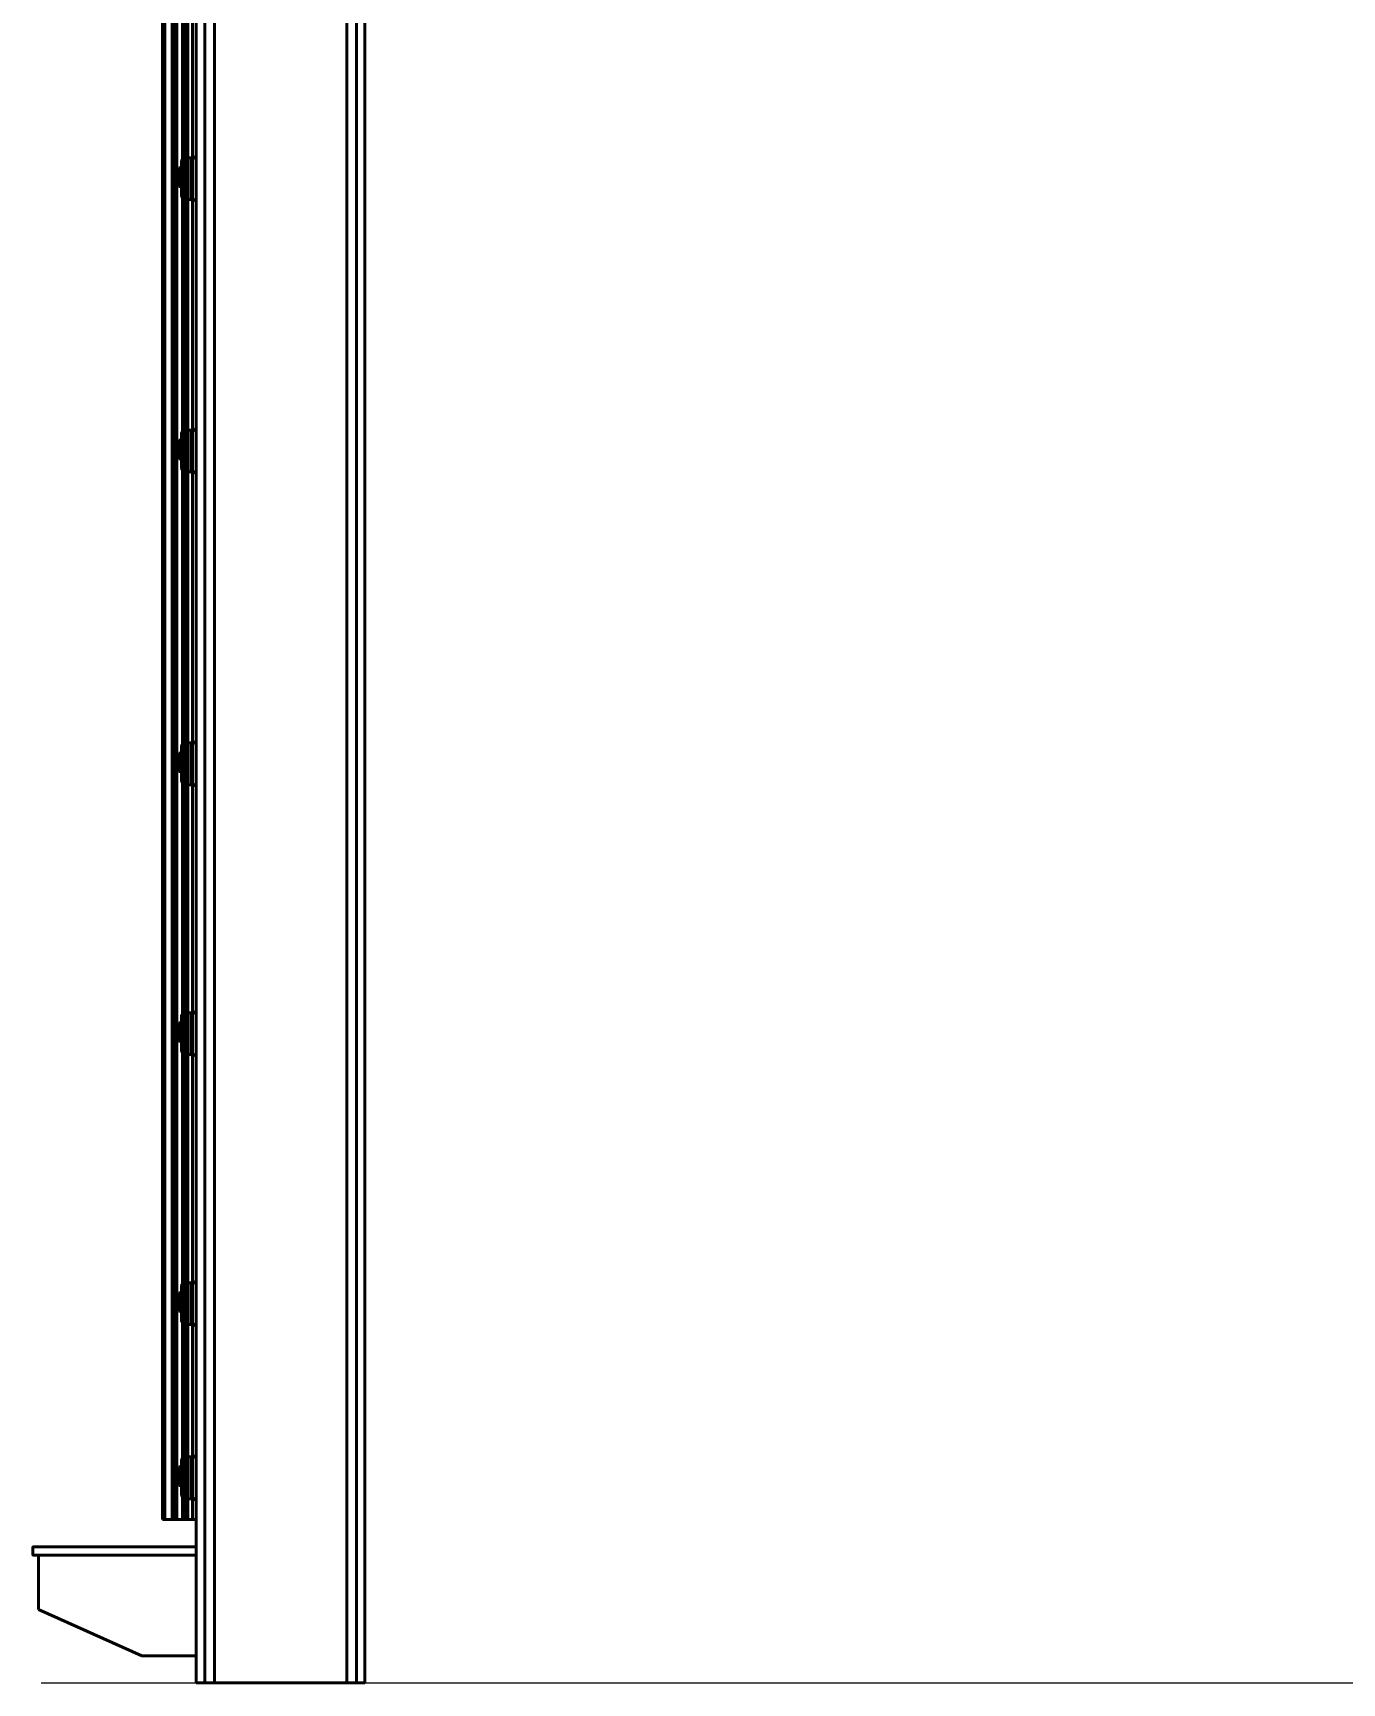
# Model space of a CAD drawing. Header units: centimetres. Extents: x 470464 to 524273, y 49611 to 59074.
# Drawn here: x 509501.2 to 509741.7, y 50097.1 to 50400.1 of the extents above; entities that cross this region are included whole.
import ezdxf

# ---------------------------------------------------------------- set-up
doc = ezdxf.new("R2010")
doc.units = ezdxf.units.CM
doc.header["$MEASUREMENT"] = 0
doc.layers.add('A-ANNO-REVC-01', color=1, linetype='Continuous', lineweight=15, true_color=0xff0000, plot=False)
doc.layers.add('S-COLS-CONC', color=4, linetype='Continuous', lineweight=40)
doc.layers.add('vinç', color=7, linetype='Continuous')
doc.styles.add('BARIŞ BABUR-3', font='arial.ttf')
doc.dimstyles.new('AAA_A4 BVS STANDART', dxfattribs={"dimscale": 12, "dimtxt": 1.8, "dimasz": 1.6, "dimexe": 0.18, "dimexo": 0.0625, "dimgap": 0.09, "dimtad": 1, "dimtoh": 1, "dimdec": 0, "dimzin": 9, "dimdsep": 46, "dimtxsty": 'BARIŞ BABUR-3', "dimcen": 0.09, "dimclrd": 1, "dimclre": 1, "dimclrt": 2, "dimadec": 0, "dimazin": 0, "dimtfac": 1, "dimtdec": 0, "dimtofl": 0, "dimtmove": 0, "dimatfit": 3, "dimfxl": 1, "dimtolj": 1, "dimtzin": 0, "dimlwd": 9, "dimlwe": 9, "dimarcsym": 0})

# ---------------------------------------------------------------- blocks, each defined once
blk = doc.blocks.new('*D209')
at = {"layer": 'A-ANNO-REVC-01', "color": 1, "lineweight": 9, "transparency": 16777216}
for p, q in [((431858.75, 77311.01), (432220, 77311.01)), ((432218.56, 69273.81), (432218.56, 77298.21)), ((431874.75, 69261.01), (432220, 69261.01))]:
    blk.add_line(p, q, dxfattribs=at)
at = {"layer": 'A-ANNO-REVC-01', "color": 1, "transparency": 16777216}
for points in [[(432220.69, 77298.21), (432216.42, 77298.21), (432218.56, 77311.01)], [(432216.42, 69273.81), (432220.69, 69273.81), (432218.56, 69261.01)]]:
    blk.add_solid(points, dxfattribs=at)
at = {"layer": 'Defpoints', "color": 0, "transparency": 16777216}
for p in [(431858.25, 77311.01), (432218.56, 77311.01), (431874.25, 69261.01)]:
    blk.add_point(p, dxfattribs=at)
at = {"layer": 'A-ANNO-REVC-01', "color": 2, "transparency": 16777216, "insert": (432209.07, 73286.01), "char_height": 14.4, "attachment_point": 5, "rotation": 90, "style": 'BARIŞ BABUR-3'}
blk.add_mtext('\\A1;YÜRÜME YOLU BOYU : 8050', dxfattribs=at)
blk = doc.blocks.new('*D211')
at = {"layer": 'A-ANNO-REVC-01', "color": 1, "lineweight": 9, "transparency": 16777216}
for p, q in [((432079.13, 69382.37), (432187.96, 69382.37)), ((432186.52, 69369.57), (432186.52, 69273.81)), ((431798.75, 69261.01), (432187.96, 69261.01))]:
    blk.add_line(p, q, dxfattribs=at)
at = {"layer": 'A-ANNO-REVC-01', "color": 1, "transparency": 16777216}
for points in [[(432188.65, 69369.57), (432184.39, 69369.57), (432186.52, 69382.37)], [(432184.39, 69273.81), (432188.65, 69273.81), (432186.52, 69261.01)]]:
    blk.add_solid(points, dxfattribs=at)
at = {"layer": 'Defpoints', "color": 0, "transparency": 16777216}
for p in [(432078.63, 69382.37), (431798.25, 69261.01), (432186.52, 69261.01)]:
    blk.add_point(p, dxfattribs=at)
at = {"layer": 'A-ANNO-REVC-01', "color": 2, "transparency": 16777216, "insert": (432178.57, 69321.69), "char_height": 14.4, "attachment_point": 5, "rotation": 90, "style": 'BARIŞ BABUR-3'}
blk.add_mtext('\\A1;121', dxfattribs=at)
blk = doc.blocks.new('DTYJGKFGD')
h = blk.add_hatch(color=2)
h.dxf.hatch_style = 1
edge = h.paths.add_edge_path(flags=17)
edge.add_ellipse((-18787.16, 1196.21), major_axis=(0, -0.2), ratio=1, start_angle=275, end_angle=360, ccw=False)
edge.add_line((-18787.36, 1196.19), (-18787.39, 1196.58))
edge.add_line((-18787.39, 1196.58), (-18787.74, 1196.01))
edge.add_line((-18787.74, 1196.01), (-18787.16, 1196.01))
edge = h.paths.add_edge_path(flags=17)
edge.add_line((-18787.36, 1196.19), (-18787.39, 1196.58))
edge.add_line((-18787.39, 1196.58), (-18787.74, 1196.01))
edge.add_line((-18787.74, 1196.01), (-18787.16, 1196.01))
h = blk.add_hatch(color=2)
h.dxf.hatch_style = 1
edge = h.paths.add_edge_path(flags=17)
edge.add_ellipse((-18779.96, 1196.21), major_axis=(0, -0.2), ratio=1, start_angle=0, end_angle=85)
edge.add_line((-18779.76, 1196.19), (-18779.73, 1196.58))
edge.add_line((-18779.73, 1196.58), (-18779.38, 1196.01))
edge.add_line((-18779.38, 1196.01), (-18779.96, 1196.01))
edge = h.paths.add_edge_path(flags=17)
edge.add_line((-18779.76, 1196.19), (-18779.73, 1196.58))
edge.add_line((-18779.73, 1196.58), (-18779.38, 1196.01))
edge.add_line((-18779.38, 1196.01), (-18779.96, 1196.01))
at = {"color": 2}
for p, q in [((-18784.62, 1200.09), (-18784.5, 1200.21)), ((-18784.5, 1200.21), (-18782.27, 1200.21)), ((-18784.21, 1200.28), (-18784.11, 1200.38)), ((-18784.21, 1200.21), (-18784.21, 1200.28)), ((-18782.21, 1200.28), (-18784.21, 1200.28)), ((-18782.31, 1200.38), (-18784.11, 1200.38)), ((-18782.31, 1200.38), (-18782.21, 1200.28)), ((-18782.27, 1200.21), (-18782.03, 1200.21)), ((-18782.21, 1200.28), (-18782.21, 1200.21)), ((-18782.19, 1199.95), (-18782.19, 1199.23)), ((-18782.03, 1200.21), (-18781.94, 1200.12)), ((-18787.42, 1196.96), (-18787.39, 1197.39)), ((-18787.42, 1196.96), (-18787.42, 1196.96)), ((-18787.42, 1196.96), (-18787.36, 1196.19)), ((-18787.42, 1196.96), (-18779.7, 1196.96)), ((-18787.36, 1196.19), (-18787.42, 1196.96)), ((-18786.95, 1197.77), (-18786.95, 1198.55)), ((-18780.28, 1198.73), (-18786.75, 1198.73)), ((-18784.96, 1198.74), (-18784.97, 1199.23)), ((-18781.9, 1199.23), (-18784.97, 1199.23)), ((-18784.71, 1199.92), (-18784.71, 1199.23)), ((-18783.64, 1199.94), (-18783.63, 1199.23)), ((-18781.57, 1199.23), (-18781.9, 1199.23)), ((-18781.83, 1199.94), (-18781.82, 1199.23)), ((-18781.57, 1199.23), (-18781.56, 1198.73)), ((-18780.25, 1198.73), (-18780.28, 1198.73)), ((-18780.05, 1197.77), (-18780.05, 1198.55)), ((-18779.76, 1196.19), (-18779.7, 1196.96)), ((-18779.7, 1196.96), (-18779.73, 1197.39)), ((-18787.39, 1196.58), (-18787.74, 1196.01)), ((-18787.74, 1196.01), (-18787.39, 1196.58)), ((-18787.74, 1196.01), (-18787.16, 1196.01)), ((-18787.16, 1196.01), (-18787.74, 1196.01)), ((-18779.96, 1196.01), (-18787.16, 1196.01)), ((-18779.38, 1196.01), (-18779.96, 1196.01)), ((-18779.96, 1196.01), (-18779.38, 1196.01)), ((-18779.76, 1196.19), (-18779.73, 1196.58)), ((-18779.73, 1196.58), (-18779.38, 1196.01)), ((-18779.38, 1196.01), (-18779.73, 1196.58))]:
    blk.add_line(p, q, dxfattribs=at)
at = {"color": 2, "ltscale": 0.08}
blk.add_line((-18783.21, 1200.38), (-18783.21, 1198.73), dxfattribs=at)
at = {"color": 2, "extrusion": (0, 0, -1)}
for centre, start, end in [((18786.75, 1198.53), 5, 90), ((18780.25, 1198.53), 90, 175)]:
    blk.add_arc(centre, 0.2, start, end, dxfattribs=at)
for centre, major_axis, start_param, end_param in [((-18787.16, 1196.21), (0, 0.2), 3.141593, 4.625123), ((-18779.96, 1196.21), (0, -0.2), 4.799655, 6.283185)]:
    blk.add_ellipse(centre, major_axis=major_axis, ratio=1, start_param=start_param, end_param=end_param, dxfattribs=at)
at = {"color": 2}
for points in [[(-18784.71, 1199.92), (-18784.55, 1200.05), (-18784.37, 1200.15), (-18783.99, 1200.15), (-18783.8, 1200.06), (-18783.64, 1199.94)], [(-18783.64, 1199.94), (-18783.42, 1200.06), (-18783.17, 1200.16), (-18782.66, 1200.16), (-18782.41, 1200.07), (-18782.19, 1199.95)], [(-18782.19, 1199.95), (-18782.14, 1200.07), (-18782.08, 1200.16), (-18781.95, 1200.16), (-18781.89, 1200.07), (-18781.83, 1199.94)]]:
    blk.add_open_spline(points, degree=3, knots=[0, 0, 0, 0, 0.5, 0.5, 1, 1, 1, 1], dxfattribs=at)
blk.add_open_spline([(-18784.61, 1200.09), (-18784.65, 1200.06), (-18784.68, 1200), (-18784.71, 1199.92)], degree=3, dxfattribs=at)
at = {"layer": 'S-COLS-CONC', "color": 2}
blk.add_line((-18787.19, 1197.57), (-18779.93, 1197.57), dxfattribs=at)
for centre, start, end in [((-18787.19, 1197.37), 90, 174.9994), ((-18786.75, 1197.77), 180, 270), ((-18780.25, 1197.77), 270, 360), ((-18779.93, 1197.37), 4.9374, 90)]:
    blk.add_arc(centre, 0.2, start, end, dxfattribs=at)
blk = doc.blocks.new('fgklfdjklhjökyufhghg')
at = {"layer": 'S-COLS-CONC', "color": 2, "rotation": 359.9999999999999}
for p in [(420060.23, 52801.59), (420092.23, 52801.59), (420141.79, 52801.59), (420191.35, 52801.59), (420248.79, 52801.59), (420298.79, 52801.59)]:
    blk.add_blockref('DTYJGKFGD', p, dxfattribs=at)
blk = doc.blocks.new('göjhgjdkylyulıyktdjshgah')
at = {"layer": 'S-COLS-CONC', "color": 2}
for p, q in [((409258.99, 54020.2), (401268.99, 54020.2)), ((401268.99, 54020.2), (401268.99, 54019.5)), ((401268.99, 54019.5), (409258.99, 54019.5))]:
    blk.add_line(p, q, dxfattribs=at)
blk = doc.blocks.new('FGHFDDSADFHKYUFJDHSG')
at = {"layer": 'S-COLS-CONC', "color": 2}
for p, q in [((432841.46, 76377.01), (432841.46, 75194.01)), ((432841.86, 76376.51), (432841.86, 75194.01)), ((432843.24, 76376.51), (432843.24, 75194.01)), ((432843.53, 76376.51), (432843.53, 75194.01)), ((432843.72, 76376.51), (432843.72, 75194.01)), ((432844.1, 76376.51), (432844.1, 75194.01)), ((432845.11, 76376.51), (432845.11, 75194.01)), ((432845.6, 76376.51), (432845.6, 75194.01)), ((432845.86, 76376.51), (432845.86, 75194.01)), ((432846.13, 76376.51), (432846.13, 75194.01)), ((432846.96, 76377.01), (432846.96, 75194.01)), ((432841.46, 75194.01), (432846.96, 75194.01))]:
    blk.add_line(p, q, dxfattribs=at)
blk = doc.blocks.new('IM7OOYI7U6IT7U6')
at = {"layer": 'vinç', "color": 2}
blk.add_blockref('FGHFDDSADFHKYUFJDHSG', (-163.41, -5915), dxfattribs=at)
blk = doc.blocks.new('TRJUTYTT')
at = {"layer": 'S-COLS-CONC', "color": 2}
for p, q in [((-18848.24, 1039.2), (-18839.74, 1058.2)), ((-18829.74, 1058.2), (-18839.74, 1058.2)), ((-18848.24, 1029.2), (-18848.24, 1039.2)), ((-18848.24, 1029.2), (-18829.74, 1029.2))]:
    blk.add_line(p, q, dxfattribs=at)
blk.add_lwpolyline([(-18829.74, 1029.2), (-18828.24, 1029.2), (-18828.24, 1059.2), (-18829.74, 1059.2)], close=True, dxfattribs=at)
blk = doc.blocks.new('ythgrhtytyrewegftrt')
at = {"layer": 'S-COLS-CONC', "color": 2}
for p, q in [((432906.25, 74661.01), (432906.25, 76461.01)), ((432907.8, 74661.01), (432907.8, 76461.01)), ((432909.6, 74661.01), (432909.6, 76461.01)), ((432933.9, 74661.01), (432933.9, 76461.01)), ((432935.7, 74661.01), (432935.7, 76461.01)), ((432937.25, 74661.01), (432937.25, 76461.01)), ((432906.25, 74661.01), (432937.25, 74661.01))]:
    blk.add_line(p, q, dxfattribs=at)
blk = doc.blocks.new('htrghjykyutrtefsdvbb')
at = {"layer": 'vinç', "color": 2}
blk.add_blockref('ythgrhtytyrewegftrt', (0, -5400), dxfattribs=at)
blk = doc.blocks.new('trgewddft4edcsews')
at = {"layer": 'S-COLS-CONC', "color": 2, "rotation": 89.99999999999993}
blk.add_blockref('TRJUTYTT', (433713.45, 88114.25), dxfattribs=at)
at = {"layer": 'vinç', "color": 2}
blk.add_blockref('htrghjykyutrtefsdvbb', (-222, 0), dxfattribs=at)
blk = doc.blocks.new('ytryjtyurtewrwtrewet5re')
at = {"layer": 'vinç', "color": 2}
for name, p in [('trgewddft4edcsews', (-888, 0)), ('IM7OOYI7U6IT7U6', (-888, 12))]:
    blk.add_blockref(name, p, dxfattribs=at)
at = {"layer": 'vinç', "color": 2, "rotation": 90}
for name, p in [('fgklfdjklhjökyufhghg', (485793.85, -331977.98)), ('göjhgjdkylyulıyktdjshgah', (485815.75, -331977.98))]:
    blk.add_blockref(name, p, dxfattribs=at)
blk = doc.blocks.new('TDTRSEUTHSEJTDD')
at = {"layer": 'vinç', "color": 3}
blk.add_blockref('ytryjtyurtewrwtrewet5re', (31, 0), dxfattribs=at)
at = {"layer": 'A-ANNO-REVC-01', "color": 6}
dim = blk.add_linear_dim(base=(432218.56, 77311.01), p1=(431874.25, 69261.01), p2=(431858.25, 77311.01), angle=90, text='YÜRÜME YOLU BOYU : <>', dimstyle='AAA_A4 BVS STANDART', override={"dimscale": 8, "dimtxsty": 'BARIŞ BABUR-3'}, dxfattribs=at)
dim.commit()
dim.dimension.update_dxf_attribs({"geometry": '*D209', "text_midpoint": (432218.56, 73286.01), "dimtype": 128})
dim = blk.add_linear_dim(base=(432186.52, 69261.01), p1=(432078.63, 69382.37), p2=(431798.25, 69261.01), angle=90, dimstyle='AAA_A4 BVS STANDART', override={"dimscale": 8}, dxfattribs=at)
dim.commit()
dim.dimension.update_dxf_attribs({"geometry": '*D211', "text_midpoint": (432178.57, 69321.69)})

msp = doc.modelspace()

# ---------------------------------------------------------------- block references
at = {"layer": 'vinç', "color": 2}
msp.add_blockref('TDTRSEUTHSEJTDD', (77703.99, -19163.9), dxfattribs=at)

doc.saveas('drawing.dxf')
